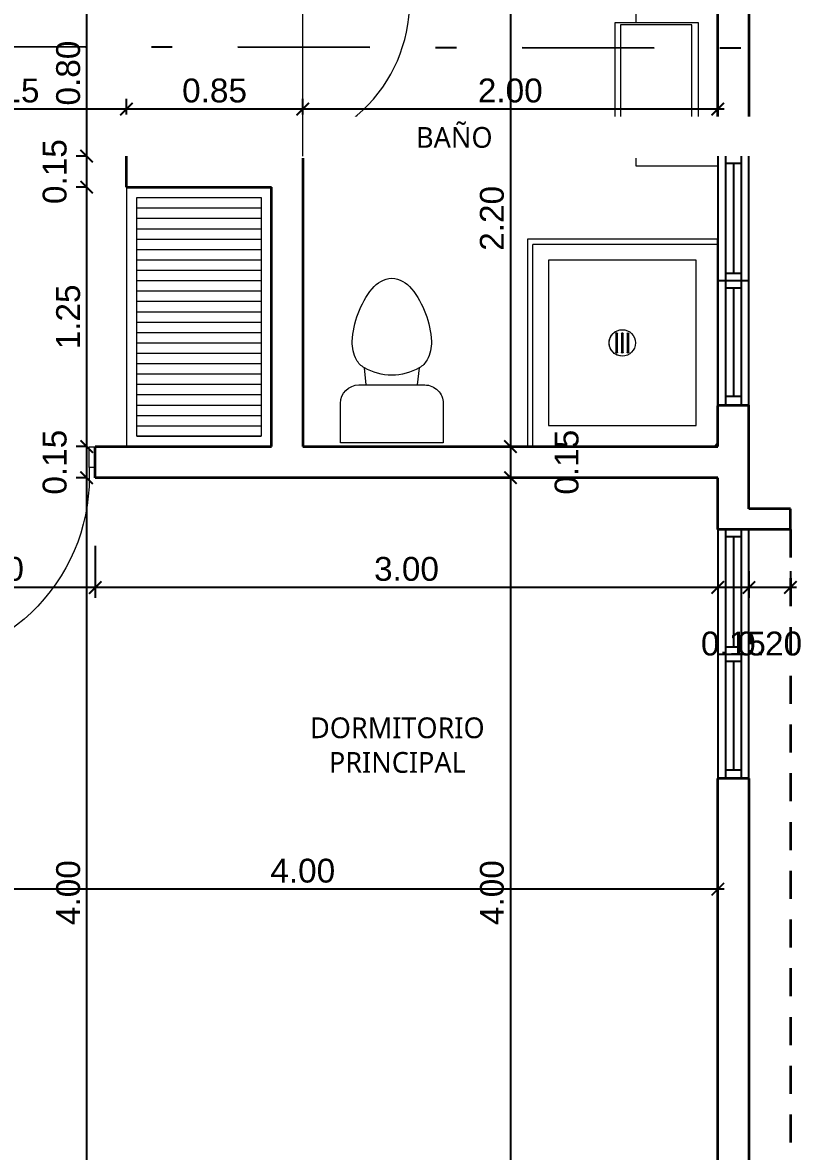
# Model space of a CAD drawing. Header units: feet. Extents: x -417 to 46, y -646 to -218.
# Drawn here: x -89.9 to -86.2, y -515.33 to -509.89 of the extents above; entities that cross this region are included whole.
import ezdxf

# ---------------------------------------------------------------- set-up
doc = ezdxf.new("R2010")
doc.units = ezdxf.units.FT
doc.header["$MEASUREMENT"] = 0
doc.linetypes.add('DASHDOT', pattern=[25.4, 12.7, -6.35, 0, -6.35])
doc.linetypes.add('HIDDEN', pattern=[0.375, 0.25, -0.125])
for name, color, linetype, lineweight in [('A-WALL', 4, 'Continuous', 25), ('closet', 8, 'Continuous', 5), ('DIM-COTAS', 1, 'Continuous', 5), ('I-FURN', 2, 'Continuous', 0), ('P-SANR-FIXT', 2, 'Continuous', 9), ('Piso', 8, 'Continuous', 9), ('puertas', 8, 'Continuous', 9), ('TXT', 2, 'Continuous', 9)]:
    doc.layers.add(name, color=color, linetype=linetype, lineweight=lineweight)
for name, color, linetype in [('DIM', 10, 'Continuous'), ('GRDUTIY', 5, 'Continuous'), ('MB3', 8, 'Continuous'), ('PERT-VENT', 2, 'Continuous')]:
    doc.layers.add(name, color=color, linetype=linetype)
doc.styles.add('ads', font='trebuc.ttf', dxfattribs={"height": 0.14})
doc.styles.get("Standard").update_dxf_attribs({"font": 'arial.ttf', "height": 0.115})
doc.dimstyles.new('KEILY', dxfattribs={"dimtxt": 0.115, "dimasz": 0.06, "dimexe": 0.05, "dimexo": 0.2, "dimgap": 0.03, "dimtad": 1, "dimzin": 1, "dimdsep": 46, "dimtxsty": 'Standard', "dimblk": 'ARCHTICK', "dimcen": 2.5, "dimdle": 0.03, "dimclrd": 256, "dimclre": 256, "dimclrt": 7, "dimadec": 0, "dimazin": 0, "dimtfac": 1, "dimtmove": 2, "dimatfit": 3, "dimfxl": 0.2, "dimfxlon": 1, "dimtolj": 1, "dimtzin": 1, "dimarcsym": 0})

# ---------------------------------------------------------------- blocks, each defined once
blk = doc.blocks.new('bath_sink_6127 - bath_sink_6127-542651-Nivel 1')
at = {"layer": 'I-FURN'}
for p, q in [((0.2932721242284481, 0.2441970983435944), (0.2932721242284483, 0.4000000000000024)), ((0.3948721242284947, 0.244197098343593), (-0.00517787577150471, 0.2441970983435943)), ((-0.005177875771504733, 0.2441970983435943), (-0.005177875771505523, -0.2447529016564045)), ((0.02540000000001694, -0.233573350081481), (0.02540000000001694, 0.2330175467686728)), ((0.02540000000001694, 0.2330175467686723), (0.3694721242284942, 0.2330175467686723)), ((0.3694721242284941, 0.2330175467686775), (0.3694721242284941, -0.2335733500814858)), ((0.3948721242284938, -0.2447529016564058), (0.3948721242284947, 0.244197098343593)), ((-0.005177875771505523, -0.2447529016564045), (0.3948721242284938, -0.2447529016564058)), ((0.3694721242284942, -0.2335733500814807), (0.02540000000001696, -0.2335733500814807)), ((0.293272124228447, -0.4479529016564172), (0.2932721242284473, -0.2447529016564057)), ((-0.09999999999999273, -0.4479529016564159), (0.2932721242284471, -0.4479529016564172))]:
    blk.add_line(p, q, dxfattribs=at)
blk = doc.blocks.new('Toilet_-_Tank_-_3D_4840 - 17_ High_ Seat Not Visible-536545-Nivel 1')
at = {"layer": 'P-SANR-FIXT'}
for p, q in [((0.2476258363328864, 0.4889258363328838), (-0.2476258363328857, 0.4889258363328838)), ((-0.2476258363328857, 0.4889258363328838), (-0.2476258363328857, 0.2984499999999989)), ((0.2476258363328864, 0.2984499999999979), (0.2476258363328864, 0.4889258363328838)), ((-0.1587499999999996, 0.2095741636671119), (-0.1228227001383719, 0.2095741636671119)), ((-0.1228227001383719, 0.209574163667112), (-0.1323182423362183, 0.1269999999999984)), ((-0.1228227001383719, 0.209574163667112), (0.1228227001383716, 0.2095741636671112)), ((0.1323182423362183, 0.1269999999999985), (0.1228227001383717, 0.209574163667112)), ((0.1228227001383716, 0.2095741636671119), (0.1587500000000004, 0.2095741636671119))]:
    blk.add_line(p, q, dxfattribs=at)
for centre, radius, start, end in [((-0.1587499999999996, 0.2984499999999989), 0.08887583633288604, 179.9999999999996, 269.9999999999993), ((0.1587500000000005, 0.2984499999999978), 0.08887583633288583, 269.9999999999992, 359.9999999999994), ((-0.08273453245117764, 0.04076452774261166), 0.09947412206910106, 119.8980596429818, 151.0596079578277), ((0.0004739876760373714, -0.1039508645836898), 0.2664058524199138, 90.10194035701348, 119.8980596429869), ((-0.0004739876760373714, -0.1039508645836898), 0.2664058524199137, 60.10194035701269, 89.89805964298655), ((0.0827345324511767, 0.04076452774261085), 0.09947412206910214, 28.9403920421724, 60.10194035701792), ((-0.02331864923591017, 0.007910525712840958), 0.1673683974361928, 151.0596079578276, 182.709045809198), ((0.02331864923591057, 0.007910525712841026), 0.1673683974361924, 357.2909541908008, 28.9403920421724), ((0.2504921340931855, 0.02086643994664056), 0.4414855271105832, 182.7090458091983, 218.5058436468638), ((-0.2504921340931864, 0.0208664399466408), 0.4414855271105845, 321.4941563531354, 357.2909541908008), ((0.01132314851053924, -0.1694169915572533), 0.1358557053170789, 218.5058436468638, 265.2190295547949), ((-0.01132314851053903, -0.1694169915572534), 0.1358557053170788, 274.780970445204, 321.494156353135)]:
    blk.add_arc(centre, radius, start, end, dxfattribs=at)
blk = doc.blocks.new('Shower_Stall_9385 - 1-684532-Nivel 1')
at = {"layer": 'P-SANR-FIXT'}
for p, q in [((-0.576199999999976, 0.5333999999999953), (0.4238000000000145, 0.5333999999999953)), ((-0.576199999999976, -0.3810000000000105), (-0.576199999999976, 0.5333999999999952)), ((0.4238000000000145, 0.5079999999999953), (-0.550799999999987, 0.5079999999999953)), ((-0.550799999999987, -0.3810000000000031), (-0.550799999999987, 0.5080000000000027)), ((-0.4745999999999755, -0.2794000000000001), (-0.4745999999999757, 0.4318000000000028)), ((-0.4745999999999757, 0.4318000000000028), (0.3222000000000249, 0.4318000000000027)), ((0.322200000000025, 0.4318000000000027), (0.322200000000025, -0.2794000000000001)), ((-0.1207903574877074, 0.1079332550480844), (-0.03160964251222323, 0.1079332550480841)), ((-0.03160964251222326, 0.09905907010027651), (-0.1207903574877074, 0.09905907010027652)), ((-0.1207903574877199, 0.08063709247389922), (-0.03160964251223577, 0.08063709247389893)), ((-0.0316096425122358, 0.07176290752609131), (-0.1207903574877199, 0.07176290752609132)), ((-0.1207903574877074, 0.05334092989971381), (-0.03160964251222326, 0.05334092989971382)), ((-0.03160964251222323, 0.0444667449519062), (-0.1207903574877074, 0.04446674495190592)), ((0.322200000000025, -0.2794000000000001), (-0.4745999999999755, -0.2794000000000001)), ((-0.576199999999987, -0.3810000000000031), (-0.550799999999987, -0.3810000000000031)), ((-0.5507999999999783, -0.3810000000000031), (0.3984000000000242, -0.3810000000000002))]:
    blk.add_line(p, q, dxfattribs=at)
for centre, radius, start, end in [((-0.07619999999996528, 0.07619999999999513), 0.06350000000000015, 359.9999999999996, 179.9999999999998), ((-0.07619999999996535, 0.07619999999999524), 0.06349999999999997, 7.506109048253901e-13, 180.0000000000002), ((-0.07619999999996528, 0.07619999999999513), 0.06350000000000017, 179.9999999999998, 359.9999999999989), ((-0.07619999999996535, 0.07619999999999524), 0.06349999999999995, 180.0000000000003, 359.9999999999993), ((-0.1207903574877074, 0.1034961625741805), 0.004437092473903964, 90.00000000000078, 269.9999999999995), ((-0.1207903574877199, 0.07619999999999526), 0.004437092473903961, 90.00000000000072, 269.9999999999995), ((-0.03160964251222324, 0.1034961625741805), 0.004437092473903968, 269.9999999999998, 90.0000000000004), ((-0.03160964251223578, 0.07619999999999526), 0.004437092473903965, 269.9999999999999, 90.00000000000027), ((-0.1207903574877074, 0.04890383742580987), 0.004437092473903962, 90.00000000000112, 269.9999999999998), ((-0.03160964251222324, 0.04890383742580987), 0.00443709247390396, 270.0000000000005, 90.00000000000118), ((0.3984000000000242, -0.3556000000000002), 0.02540000000000042, 269.9999999999986, 359.9999999999989)]:
    blk.add_arc(centre, radius, start, end, dxfattribs=at)
blk = doc.blocks.new('A$C4D292AF4')
at = {"layer": 'puertas'}
for points in [[(0.02999999999997272, 0.04999999999999716), (0.06999999999999318, 0.04999999999999716), (0.06999999999999318, 1.049999999999997), (0.02999999999997272, 1.049999999999997)], [(0, 0), (0.02999999999997272, 0), (0.02999999999997272, 0.1000000000000014), (0, 0.1000000000000014)], [(0.9700000000000273, 0), (1, 0), (1, 0.1000000000000014), (0.9700000000000273, 0.1000000000000014)]]:
    blk.add_lwpolyline(points, close=True, dxfattribs=at)
blk.add_arc((0.06772249555149301, 0.1465265747330164), 0.9034762958651779, 357.0481173132512, 89.85556728879193, dxfattribs=at)
blk = doc.blocks.new('A$C59FC24C1')
at = {"layer": 'PERT-VENT', "extrusion": (-2.367830459082805e-12, 8.947716500357897e-16, -1)}
for p, q in [((3.930942966690054e-07, 3.166791202602326e-07), (3.930944103558431e-07, 1.200000316679166)), ((0.03750039309443309, 1.200000316679166), (0.03750039309454678, 3.166792339470703e-07)), ((0.1125003930944786, 1.200000316679109), (0.1125003930944786, 3.166792339470703e-07)), ((0.1500003930944445, 1.200000316679052), (0.1500003930943876, 3.166791771036515e-07)), ((0.03750039309471731, 1.165000316679141), (0.1125003930946491, 1.165000316679084)), ((0.03750039309454678, 1.165000316679084), (0.1125003930944786, 1.165000316679198)), ((0.07500039309445583, 1.165000316679198), (0.07500039309451267, 0.6350003166792249)), ((0.1500003930944445, 0.6000003166792567), (3.930944103558431e-07, 0.600000316679143)), ((0.1125003930944786, 0.6350003166792249), (0.03750039309454678, 0.6350003166792249)), ((0.1125003930943649, 0.565000316679118), (0.03750039309443309, 0.565000316679118)), ((0.07500039309445583, 0.565000316679118), (0.07500039309451267, 0.04037351134161327)), ((0.03750039309454678, 0.04037351134172695), (0.1125003930944786, 0.0403735113417838))]:
    blk.add_line(p, q, dxfattribs=at)
blk = doc.blocks.new('_ArchTick')
at = {"layer": 'DIM-COTAS', "color": 0, "const_width": 0.15}
blk.add_lwpolyline([(-0.5, -0.5), (0.5, 0.5)], dxfattribs=at)
blk = doc.blocks.new('*D2374')
at = {"layer": 'Defpoints', "color": 0, "transparency": 16777216}
for p in [(-87.72036358657991, -509.7350005263694), (-87.75469042002939, -511.9354365416906), (-87.54460576075277, -511.9354365416906)]:
    blk.add_point(p, dxfattribs=at)
at = {"layer": 'DIM', "lineweight": -2, "transparency": 16777216}
for p, q in [((-87.54460576075277, -509.7050005263695), (-87.54460576075277, -511.9654365416906)), ((-87.54460576075277, -509.7350005263694), (-87.49460576075278, -509.7350005263694)), ((-87.55469042002939, -511.9354365416906), (-87.49460576075278, -511.9354365416906))]:
    blk.add_line(p, q, dxfattribs=at)
at = {"layer": 'DIM', "lineweight": -2, "transparency": 16777216, "xscale": 0.06, "yscale": 0.06, "zscale": 0.06}
for p, rotation in [((-87.54460576075277, -509.7350005263694), 90), ((-87.54460576075277, -511.9354365416906), 270)]:
    blk.add_blockref('_ArchTick', p, dxfattribs=dict(at, rotation=rotation))
at = {"layer": 'DIM', "color": 7, "transparency": 16777216, "insert": (-87.63332165434068, -510.83521853403), "char_height": 0.115, "attachment_point": 5, "rotation": 90}
blk.add_mtext('\\A1;2.20', dxfattribs=at)
blk = doc.blocks.new('*D2375')
at = {"layer": 'Defpoints', "color": 0, "transparency": 16777216}
for p in [(-87.75469042002939, -511.9354365416906), (-87.75469042002939, -512.0854365416907), (-87.54460576075277, -512.0854365416907)]:
    blk.add_point(p, dxfattribs=at)
at = {"layer": 'DIM', "lineweight": -2, "transparency": 16777216}
for p, q in [((-87.55469042002939, -511.9354365416906), (-87.49460576075278, -511.9354365416906)), ((-87.54460576075277, -511.9054365416906), (-87.54460576075277, -512.1154365416907)), ((-87.55469042002939, -512.0854365416907), (-87.49460576075278, -512.0854365416907))]:
    blk.add_line(p, q, dxfattribs=at)
at = {"layer": 'DIM', "lineweight": -2, "transparency": 16777216, "xscale": 0.06, "yscale": 0.06, "zscale": 0.06}
for p, rotation in [((-87.54460576075277, -511.9354365416906), 90), ((-87.54460576075277, -512.0854365416907), 270)]:
    blk.add_blockref('_ArchTick', p, dxfattribs=dict(at, rotation=rotation))
at = {"layer": 'DIM', "color": 7, "transparency": 16777216, "insert": (-87.2734580799887, -512.0104365416906), "char_height": 0.115, "attachment_point": 5, "rotation": 90}
blk.add_mtext('\\A1;0.15', dxfattribs=at)
blk = doc.blocks.new('*D2376')
at = {"layer": 'Defpoints', "color": 0, "transparency": 16777216}
for p in [(-87.75469042002939, -512.0854365416907), (-87.84027971056591, -516.0850005263694), (-87.54460576075277, -516.0850005263694)]:
    blk.add_point(p, dxfattribs=at)
at = {"layer": 'DIM', "lineweight": -2, "transparency": 16777216}
for p, q in [((-87.55469042002939, -512.0854365416907), (-87.49460576075278, -512.0854365416907)), ((-87.54460576075277, -512.0554365416907), (-87.54460576075277, -516.1150005263694)), ((-87.6402797105659, -516.0850005263694), (-87.49460576075278, -516.0850005263694))]:
    blk.add_line(p, q, dxfattribs=at)
at = {"layer": 'DIM', "lineweight": -2, "transparency": 16777216, "xscale": 0.06, "yscale": 0.06, "zscale": 0.06}
for p, rotation in [((-87.54460576075277, -512.0854365416907), 90), ((-87.54460576075277, -516.0850005263694), 270)]:
    blk.add_blockref('_ArchTick', p, dxfattribs=dict(at, rotation=rotation))
at = {"layer": 'DIM', "color": 7, "transparency": 16777216, "insert": (-87.63332165434068, -514.08521853403), "char_height": 0.115, "attachment_point": 5, "rotation": 90}
blk.add_mtext('\\A1;4.00', dxfattribs=at)
blk = doc.blocks.new('*D2382')
at = {"layer": 'Defpoints', "color": 0, "transparency": 16777216}
for p in [(-89.79536358657987, -509.7350005263694), (-89.58667488131366, -510.5350005263694), (-89.39536358657983, -510.5350005263694)]:
    blk.add_point(p, dxfattribs=at)
at = {"layer": 'DIM', "lineweight": -2, "transparency": 16777216}
for p, q in [((-89.58667488131366, -509.7050005263695), (-89.58667488131366, -510.5650005263694)), ((-89.59536358657986, -509.7350005263694), (-89.53667488131366, -509.7350005263694)), ((-89.58667488131366, -510.5350005263694), (-89.63667488131365, -510.5350005263694))]:
    blk.add_line(p, q, dxfattribs=at)
at = {"layer": 'DIM', "lineweight": -2, "transparency": 16777216, "xscale": 0.06, "yscale": 0.06, "zscale": 0.06}
for p, rotation in [((-89.58667488131366, -509.7350005263694), 90), ((-89.58667488131366, -510.5350005263694), 270)]:
    blk.add_blockref('_ArchTick', p, dxfattribs=dict(at, rotation=rotation))
at = {"layer": 'DIM', "color": 7, "transparency": 16777216, "insert": (-89.67539077490156, -510.1350005263694), "char_height": 0.115, "attachment_point": 5, "rotation": 90}
blk.add_mtext('\\A1;0.80', dxfattribs=at)
blk = doc.blocks.new('*D2383')
at = {"layer": 'Defpoints', "color": 0, "transparency": 16777216}
for p in [(-89.39536358657983, -510.5350005263694), (-89.58667488131366, -510.6850005263694), (-89.39536358657978, -510.6850005263694)]:
    blk.add_point(p, dxfattribs=at)
at = {"layer": 'DIM', "lineweight": -2, "transparency": 16777216}
for p, q in [((-89.58667488131366, -510.5050005263694), (-89.58667488131366, -510.7150005263694)), ((-89.58667488131366, -510.5350005263694), (-89.63667488131365, -510.5350005263694)), ((-89.58667488131366, -510.6850005263694), (-89.63667488131365, -510.6850005263694))]:
    blk.add_line(p, q, dxfattribs=at)
at = {"layer": 'DIM', "lineweight": -2, "transparency": 16777216, "xscale": 0.06, "yscale": 0.06, "zscale": 0.06}
for p, rotation in [((-89.58667488131366, -510.5350005263694), 90), ((-89.58667488131366, -510.6850005263694), 270)]:
    blk.add_blockref('_ArchTick', p, dxfattribs=dict(at, rotation=rotation))
at = {"layer": 'DIM', "color": 7, "transparency": 16777216, "insert": (-89.74039077490157, -510.6100005263694), "char_height": 0.115, "attachment_point": 5, "rotation": 90}
blk.add_mtext('\\A1;0.15', dxfattribs=at)
blk = doc.blocks.new('*D2384')
at = {"layer": 'Defpoints', "color": 0, "transparency": 16777216}
for p in [(-89.39536358657978, -510.6850005263694), (-89.58667488131366, -511.9354365416906), (-89.54536358657967, -511.9354365416906)]:
    blk.add_point(p, dxfattribs=at)
at = {"layer": 'DIM', "lineweight": -2, "transparency": 16777216}
for p, q in [((-89.58667488131366, -510.6850005263694), (-89.63667488131365, -510.6850005263694)), ((-89.58667488131366, -510.6550005263694), (-89.58667488131366, -511.9654365416906)), ((-89.58667488131366, -511.9354365416906), (-89.63667488131365, -511.9354365416906))]:
    blk.add_line(p, q, dxfattribs=at)
at = {"layer": 'DIM', "lineweight": -2, "transparency": 16777216, "xscale": 0.06, "yscale": 0.06, "zscale": 0.06}
for p, rotation in [((-89.58667488131366, -510.6850005263694), 90), ((-89.58667488131366, -511.9354365416906), 270)]:
    blk.add_blockref('_ArchTick', p, dxfattribs=dict(at, rotation=rotation))
at = {"layer": 'DIM', "color": 7, "transparency": 16777216, "insert": (-89.67539077490156, -511.31021853403), "char_height": 0.115, "attachment_point": 5, "rotation": 90}
blk.add_mtext('\\A1;1.25', dxfattribs=at)
blk = doc.blocks.new('*D2385')
at = {"layer": 'Defpoints', "color": 0, "transparency": 16777216}
for p in [(-89.54536358657967, -511.9354365416906), (-89.58667488131366, -512.0854365416906), (-89.54536358657973, -512.0854365416906)]:
    blk.add_point(p, dxfattribs=at)
at = {"layer": 'DIM', "lineweight": -2, "transparency": 16777216}
for p, q in [((-89.58667488131366, -511.9354365416906), (-89.63667488131365, -511.9354365416906)), ((-89.58667488131366, -511.9054365416907), (-89.58667488131366, -512.1154365416905)), ((-89.58667488131366, -512.0854365416906), (-89.63667488131365, -512.0854365416906))]:
    blk.add_line(p, q, dxfattribs=at)
at = {"layer": 'DIM', "lineweight": -2, "transparency": 16777216, "xscale": 0.06, "yscale": 0.06, "zscale": 0.06}
for p, rotation in [((-89.58667488131366, -511.9354365416906), 90), ((-89.58667488131366, -512.0854365416906), 270)]:
    blk.add_blockref('_ArchTick', p, dxfattribs=dict(at, rotation=rotation))
at = {"layer": 'DIM', "color": 7, "transparency": 16777216, "insert": (-89.74039077490157, -512.0104365416906), "char_height": 0.115, "attachment_point": 5, "rotation": 90}
blk.add_mtext('\\A1;0.15', dxfattribs=at)
blk = doc.blocks.new('*D2386')
at = {"layer": 'Defpoints', "color": 0, "transparency": 16777216}
for p in [(-89.54536358657973, -512.0854365416906), (-90.09536358657985, -516.0850005263695), (-89.58667488131366, -516.0850005263695)]:
    blk.add_point(p, dxfattribs=at)
at = {"layer": 'DIM', "lineweight": -2, "transparency": 16777216}
for p, q in [((-89.58667488131366, -512.0854365416906), (-89.63667488131365, -512.0854365416906)), ((-89.58667488131366, -512.0554365416906), (-89.58667488131366, -516.1150005263695)), ((-89.78667488131366, -516.0850005263695), (-89.53667488131366, -516.0850005263695))]:
    blk.add_line(p, q, dxfattribs=at)
at = {"layer": 'DIM', "lineweight": -2, "transparency": 16777216, "xscale": 0.06, "yscale": 0.06, "zscale": 0.06}
for p, rotation in [((-89.58667488131366, -512.0854365416906), 90), ((-89.58667488131366, -516.0850005263695), 270)]:
    blk.add_blockref('_ArchTick', p, dxfattribs=dict(at, rotation=rotation))
at = {"layer": 'DIM', "color": 7, "transparency": 16777216, "insert": (-89.67539077490156, -514.08521853403), "char_height": 0.115, "attachment_point": 5, "rotation": 90}
blk.add_mtext('\\A1;4.00', dxfattribs=at)
blk = doc.blocks.new('*D2454')
at = {"layer": 'Defpoints', "color": 0, "transparency": 16777216}
for p in [(-88.54536358657967, -510.3083797921987), (-88.54536358657967, -510.5350002096902), (-86.54536397967397, -510.5350002096903)]:
    blk.add_point(p, dxfattribs=at)
at = {"layer": 'DIM', "lineweight": -2, "transparency": 16777216}
for p, q in [((-86.51536397967396, -510.3083797921987), (-88.57536358657967, -510.3083797921987)), ((-88.54536358657967, -510.3350002096902), (-88.54536358657967, -510.2583797921986)), ((-86.54536397967397, -510.3350002096903), (-86.54536397967397, -510.2583797921986))]:
    blk.add_line(p, q, dxfattribs=at)
at = {"layer": 'DIM', "lineweight": -2, "transparency": 16777216, "xscale": 0.06, "yscale": 0.06, "zscale": 0.06, "rotation": 180}
blk.add_blockref('_ArchTick', (-88.54536358657967, -510.3083797921987), dxfattribs=at)
at = {"layer": 'DIM', "lineweight": -2, "transparency": 16777216, "xscale": 0.06, "yscale": 0.06, "zscale": 0.06}
blk.add_blockref('_ArchTick', (-86.54536397967397, -510.3083797921987), dxfattribs=at)
at = {"layer": 'DIM', "color": 7, "transparency": 16777216, "insert": (-87.54536378312682, -510.2196638986106), "char_height": 0.115, "attachment_point": 5}
blk.add_mtext('\\A1;2.00', dxfattribs=at)
blk = doc.blocks.new('*D2455')
at = {"layer": 'Defpoints', "color": 0, "transparency": 16777216}
for p in [(-89.39536358657983, -510.3083797921987), (-89.39536358657983, -510.5350005263694), (-88.54536358657967, -510.5350002096902)]:
    blk.add_point(p, dxfattribs=at)
at = {"layer": 'DIM', "lineweight": -2, "transparency": 16777216}
for p, q in [((-88.51536358657967, -510.3083797921987), (-89.42536358657983, -510.3083797921987)), ((-89.39536358657983, -510.3350005263694), (-89.39536358657983, -510.2583797921986)), ((-88.54536358657967, -510.3350002096902), (-88.54536358657967, -510.2583797921986))]:
    blk.add_line(p, q, dxfattribs=at)
at = {"layer": 'DIM', "lineweight": -2, "transparency": 16777216, "xscale": 0.06, "yscale": 0.06, "zscale": 0.06, "rotation": 180}
blk.add_blockref('_ArchTick', (-89.39536358657983, -510.3083797921987), dxfattribs=at)
at = {"layer": 'DIM', "lineweight": -2, "transparency": 16777216, "xscale": 0.06, "yscale": 0.06, "zscale": 0.06}
blk.add_blockref('_ArchTick', (-88.54536358657967, -510.3083797921987), dxfattribs=at)
at = {"layer": 'DIM', "color": 7, "transparency": 16777216, "insert": (-88.97036358657975, -510.2196638986106), "char_height": 0.115, "attachment_point": 5}
blk.add_mtext('\\A1;0.85', dxfattribs=at)
blk = doc.blocks.new('*D2456')
at = {"layer": 'Defpoints', "color": 0, "transparency": 16777216}
for p in [(-90.54536358657973, -510.3083797921987), (-89.39536358657983, -510.5350005263694), (-90.54536358657973, -510.9350005263694)]:
    blk.add_point(p, dxfattribs=at)
at = {"layer": 'DIM', "lineweight": -2, "transparency": 16777216}
for p, q in [((-89.36536358657983, -510.3083797921987), (-90.57536358657973, -510.3083797921987)), ((-90.54536358657973, -510.5083797921986), (-90.54536358657973, -510.2583797921986)), ((-89.39536358657983, -510.3350005263694), (-89.39536358657983, -510.2583797921986))]:
    blk.add_line(p, q, dxfattribs=at)
at = {"layer": 'DIM', "lineweight": -2, "transparency": 16777216, "xscale": 0.06, "yscale": 0.06, "zscale": 0.06, "rotation": 180}
blk.add_blockref('_ArchTick', (-90.54536358657973, -510.3083797921987), dxfattribs=at)
at = {"layer": 'DIM', "lineweight": -2, "transparency": 16777216, "xscale": 0.06, "yscale": 0.06, "zscale": 0.06}
blk.add_blockref('_ArchTick', (-89.39536358657983, -510.3083797921987), dxfattribs=at)
at = {"layer": 'DIM', "color": 7, "transparency": 16777216, "insert": (-89.97036358657978, -510.2196638986106), "char_height": 0.115, "attachment_point": 5}
blk.add_mtext('\\A1;1.15', dxfattribs=at)
blk = doc.blocks.new('*D2464')
at = {"layer": 'Defpoints', "color": 0, "transparency": 16777216}
for p in [(-86.39536397967427, -512.33500020969), (-86.19536358658085, -512.3350005263699), (-86.39536397967427, -512.6142739634943)]:
    blk.add_point(p, dxfattribs=at)
at = {"layer": 'DIM', "lineweight": -2, "transparency": 16777216}
for p, q in [((-86.39536397967427, -512.53500020969), (-86.39536397967427, -512.6642739634942)), ((-86.19536358658085, -512.5350005263699), (-86.19536358658085, -512.6642739634942)), ((-86.16536358658085, -512.6142739634943), (-86.42536397967427, -512.6142739634943))]:
    blk.add_line(p, q, dxfattribs=at)
at = {"layer": 'DIM', "lineweight": -2, "transparency": 16777216, "xscale": 0.06, "yscale": 0.06, "zscale": 0.06, "rotation": 180}
blk.add_blockref('_ArchTick', (-86.39536397967427, -512.6142739634943), dxfattribs=at)
at = {"layer": 'DIM', "lineweight": -2, "transparency": 16777216, "xscale": 0.06, "yscale": 0.06, "zscale": 0.06}
blk.add_blockref('_ArchTick', (-86.19536358658085, -512.6142739634943), dxfattribs=at)
at = {"layer": 'DIM', "color": 7, "transparency": 16777216, "insert": (-86.29536378312756, -512.8854216442583), "char_height": 0.115, "attachment_point": 5}
blk.add_mtext('\\A1;0.20', dxfattribs=at)
blk = doc.blocks.new('*D2465')
at = {"layer": 'Defpoints', "color": 0, "transparency": 16777216}
for p in [(-86.54536358657984, -512.3350002096904), (-86.39536397967427, -512.33500020969), (-86.54536358657984, -512.6142739634943)]:
    blk.add_point(p, dxfattribs=at)
at = {"layer": 'DIM', "lineweight": -2, "transparency": 16777216}
for p, q in [((-86.54536358657984, -512.5350002096905), (-86.54536358657984, -512.6642739634942)), ((-86.39536397967427, -512.53500020969), (-86.39536397967427, -512.6642739634942)), ((-86.36536397967427, -512.6142739634943), (-86.57536358657984, -512.6142739634943))]:
    blk.add_line(p, q, dxfattribs=at)
at = {"layer": 'DIM', "lineweight": -2, "transparency": 16777216, "xscale": 0.06, "yscale": 0.06, "zscale": 0.06, "rotation": 180}
blk.add_blockref('_ArchTick', (-86.54536358657984, -512.6142739634943), dxfattribs=at)
at = {"layer": 'DIM', "lineweight": -2, "transparency": 16777216, "xscale": 0.06, "yscale": 0.06, "zscale": 0.06}
blk.add_blockref('_ArchTick', (-86.39536397967427, -512.6142739634943), dxfattribs=at)
at = {"layer": 'DIM', "color": 7, "transparency": 16777216, "insert": (-86.47036378312706, -512.8854216442583), "char_height": 0.115, "attachment_point": 5}
blk.add_mtext('\\A1;0.15', dxfattribs=at)
blk = doc.blocks.new('*D2466')
at = {"layer": 'Defpoints', "color": 0, "transparency": 16777216}
for p in [(-89.54536358657973, -512.0854365416906), (-86.54536358657984, -512.3350002096904), (-89.54536358657973, -512.6142739634943)]:
    blk.add_point(p, dxfattribs=at)
at = {"layer": 'DIM', "lineweight": -2, "transparency": 16777216}
for p, q in [((-89.54536358657973, -512.4142739634942), (-89.54536358657973, -512.6642739634942)), ((-86.54536358657984, -512.5350002096905), (-86.54536358657984, -512.6642739634942)), ((-86.51536358657984, -512.6142739634943), (-89.57536358657973, -512.6142739634943))]:
    blk.add_line(p, q, dxfattribs=at)
at = {"layer": 'DIM', "lineweight": -2, "transparency": 16777216, "xscale": 0.06, "yscale": 0.06, "zscale": 0.06, "rotation": 180}
blk.add_blockref('_ArchTick', (-89.54536358657973, -512.6142739634943), dxfattribs=at)
at = {"layer": 'DIM', "lineweight": -2, "transparency": 16777216, "xscale": 0.06, "yscale": 0.06, "zscale": 0.06}
blk.add_blockref('_ArchTick', (-86.54536358657984, -512.6142739634943), dxfattribs=at)
at = {"layer": 'DIM', "color": 7, "transparency": 16777216, "insert": (-88.04536358657978, -512.5255188475325), "char_height": 0.115, "attachment_point": 5}
blk.add_mtext('\\A1;3.00', dxfattribs=at)
blk = doc.blocks.new('*D2467')
at = {"layer": 'Defpoints', "color": 0, "transparency": 16777216}
for p in [(-89.54536358657973, -512.0854365416906), (-90.54536358657973, -512.3723062107399), (-90.54536358657973, -512.6142739634943)]:
    blk.add_point(p, dxfattribs=at)
at = {"layer": 'DIM', "lineweight": -2, "transparency": 16777216}
for p, q in [((-89.54536358657973, -512.4142739634942), (-89.54536358657973, -512.6642739634942)), ((-90.54536358657973, -512.57230621074), (-90.54536358657973, -512.6642739634942)), ((-89.51536358657972, -512.6142739634943), (-90.57536358657973, -512.6142739634943))]:
    blk.add_line(p, q, dxfattribs=at)
at = {"layer": 'DIM', "lineweight": -2, "transparency": 16777216, "xscale": 0.06, "yscale": 0.06, "zscale": 0.06, "rotation": 180}
blk.add_blockref('_ArchTick', (-90.54536358657973, -512.6142739634943), dxfattribs=at)
at = {"layer": 'DIM', "lineweight": -2, "transparency": 16777216, "xscale": 0.06, "yscale": 0.06, "zscale": 0.06}
blk.add_blockref('_ArchTick', (-89.54536358657973, -512.6142739634943), dxfattribs=at)
at = {"layer": 'DIM', "color": 7, "transparency": 16777216, "insert": (-90.04536358657973, -512.5255580699063), "char_height": 0.115, "attachment_point": 5}
blk.add_mtext('\\A1;1.00', dxfattribs=at)
blk = doc.blocks.new('*D2471')
at = {"layer": 'Defpoints', "color": 0, "transparency": 16777216}
for p in [(-86.54536397967425, -513.5350005263695), (-90.54536358657973, -513.6669600590783), (-90.54536358657973, -514.068667138531)]:
    blk.add_point(p, dxfattribs=at)
at = {"layer": 'DIM', "lineweight": -2, "transparency": 16777216}
for p, q in [((-90.54536358657973, -513.868667138531), (-90.54536358657973, -514.118667138531)), ((-86.54536397967425, -513.868667138531), (-86.54536397967425, -514.118667138531)), ((-86.51536397967425, -514.068667138531), (-90.57536358657973, -514.068667138531))]:
    blk.add_line(p, q, dxfattribs=at)
at = {"layer": 'DIM', "lineweight": -2, "transparency": 16777216, "xscale": 0.06, "yscale": 0.06, "zscale": 0.06, "rotation": 180}
blk.add_blockref('_ArchTick', (-90.54536358657973, -514.068667138531), dxfattribs=at)
at = {"layer": 'DIM', "lineweight": -2, "transparency": 16777216, "xscale": 0.06, "yscale": 0.06, "zscale": 0.06}
blk.add_blockref('_ArchTick', (-86.54536397967425, -514.068667138531), dxfattribs=at)
at = {"layer": 'DIM', "color": 7, "transparency": 16777216, "insert": (-88.54536378312699, -513.9799512449431), "char_height": 0.115, "attachment_point": 5}
blk.add_mtext('\\A1;4.00', dxfattribs=at)

msp = doc.modelspace()

# ---------------------------------------------------------------- hatches: boundary and pattern name
at = {"layer": 'Piso'}
h = msp.add_hatch(dxfattribs=at)
h.set_pattern_fill('ANSI31', color=256, scale=0.4, angle=315, style=0)
h.set_pattern_definition([(0, (-105.8453635865803, -511.8850005263694), (1.734723475976807e-17, 0.05), [])])
h.paths.add_polyline_path([(-88.74536358657889, -511.8850005263694), (-89.34536358657888, -511.8850005263694), (-89.34536358657888, -510.7350005263693), (-88.74536358657889, -510.7350005263693)])

# ---------------------------------------------------------------- linework, layer by layer
at = {"layer": 'A-WALL', "lineweight": 35, "extrusion": (2.367830459082805e-12, 8.947716500357897e-16, -1)}
for p, q in [((-86.3953635865791, -508.9350005263694), (-86.3953635865791, -510.5350005263693)), ((-86.54536358657901, -510.5350005263694), (-86.54536358657913, -509.7350005263695)), ((-89.39536358657895, -510.5350005263694), (-88.54536358657879, -510.5350005263694)), ((-88.54536358657879, -510.5350005263694), (-88.54536358657884, -511.9354365416906)), ((-86.3953635865791, -510.5350005263694), (-86.54536358657901, -510.5350005263694)), ((-86.3953635865791, -510.5350005263693), (-86.54536358657901, -510.5350005263694)), ((-89.3953635865789, -510.6850005263694), (-88.69536358657888, -510.6850005263695)), ((-88.69536358657888, -511.9354365416907), (-88.69536358657888, -510.6850005263695)), ((-88.69536358657888, -511.9350005263695), (-88.69536358657894, -511.6350005263694)), ((-86.54536358657901, -511.7350005263694), (-86.39536358657898, -511.7350005263693)), ((-86.54456525805938, -511.9354365416905), (-86.54456525805875, -511.7383220273639)), ((-86.39536358692342, -512.2350005263697), (-86.39536358657864, -511.7350005263695)), ((-89.54536358657884, -512.0854365416906), (-89.54536358657879, -511.9354365416906)), ((-89.54536358657879, -511.9354365416906), (-88.69536358657888, -511.9354365416907)), ((-88.54536358657884, -511.9354365416906), (-86.54456525805938, -511.9354365416905)), ((-86.54536358657896, -512.0854365416907), (-89.54536358657884, -512.0854365416906)), ((-86.19536358692365, -512.3350005263702), (-86.19536358692343, -512.2350005263698)), ((-86.54536358657884, -516.0850005263693), (-86.54536358657896, -513.5350005263695)), ((-86.39536358657898, -513.5350005263693), (-86.39536358657904, -516.2350005263695))]:
    msp.add_line(p, q, dxfattribs=at)
at = {"layer": 'A-WALL', "lineweight": 35}
for p, q in [((-86.54536358657896, -512.3350005263694), (-86.54536358657896, -512.0854365416907)), ((-86.19536358692343, -512.2350005263698), (-86.39536358692342, -512.2350005263697)), ((-86.19536358692365, -512.3350005263699), (-86.54536397967343, -512.3350002096902)), ((-86.39536358657898, -513.5350005263693), (-86.54536358657896, -513.5350005263695))]:
    msp.add_line(p, q, dxfattribs=at)
at = {"layer": 'GRDUTIY', "color": 8, "linetype": 'DASHDOT', "ltscale": 0.05}
msp.add_line((-110.7774478468791, -509.9706895060733), (-84.03185191242918, -510.0176942401887), dxfattribs=at)
at = {"layer": 'MB3', "linetype": 'HIDDEN', "lineweight": 35, "ltscale": 0.54}
msp.add_line((-86.19536358692365, -512.3350005263702), (-86.19536358692365, -516.4350005263698), dxfattribs=at)
at = {"layer": 'Piso'}
msp.add_lwpolyline([(-88.74536358657889, -511.8850005263694), (-89.34536358657888, -511.8850005263694), (-89.34536358657888, -510.7350005263693), (-88.74536358657889, -510.7350005263693)], close=True, dxfattribs=at)

# ---------------------------------------------------------------- block references
at = {"xscale": -1}
msp.add_blockref('A$C59FC24C1', (-86.39536358657898, -513.5350005263692), dxfattribs=at)
at = {"layer": 'I-FURN', "extrusion": (2.367830459082805e-12, 8.947716500357897e-16, -1)}
msp.add_blockref('bath_sink_6127 - bath_sink_6127-542651-Nivel 1', (86.64536358657904, -510.1350005263692), dxfattribs=at)
at = {"layer": 'P-SANR-FIXT', "extrusion": (2.367830459082805e-12, 8.947716500357897e-16, -1)}
for name, p, rotation in [('Shower_Stall_9385 - 1-684532-Nivel 1', (86.9291635865792, -511.5116365416906), 270), ('Toilet_-_Tank_-_3D_4840 - 17_ High_ Seat Not Visible-536545-Nivel 1', (88.1162458832718, -511.4285485318135), 180)]:
    msp.add_blockref(name, p, dxfattribs=dict(at, rotation=rotation))
at = {"layer": 'puertas', "extrusion": (2.367830459082805e-12, 8.947716500357897e-16, -1), "xscale": -0.8000000000000114, "yscale": 0.8000000000000114, "zscale": 0.8000000000000114, "rotation": 90}
msp.add_blockref('A$C4D292AF4', (88.87022182619398, -509.7350005263693), dxfattribs=at)
at = {"layer": 'puertas', "extrusion": (2.367830459082805e-12, 8.947716500357897e-16, -1), "rotation": 180}
msp.add_blockref('A$C4D292AF4', (90.54536358657887, -511.9362632966705), dxfattribs=at)

# ---------------------------------------------------------------- texts
at = {"layer": 'TXT', "insert": (-88.0895034793736, -513.2407930119016), "char_height": 0.1, "width": 2.837999999999976, "attachment_point": 2, "style": 'ads', "bg_fill": 2}
msp.add_mtext('DORMITORIO \\PPRINCIPAL', dxfattribs=at)

# ---------------------------------------------------------------- dimensions: what is measured, and where the dimension line sits
at = {"layer": 'DIM'}
for base, p1, p2, angle, picture, middle in [((-89.58667488131366, -512.0854365416906), (-89.54536358657967, -511.9354365416906), (-89.54536358657973, -512.0854365416906), 90, '*D2385', (-89.74039077490157, -512.0104365416906)), ((-87.54460576075277, -512.0854365416907), (-87.75469042002939, -511.9354365416906), (-87.75469042002939, -512.0854365416907), 90, '*D2375', (-87.2734580799887, -512.0104365416906)), ((-90.54536358657973, -512.6142739634943), (-89.54536358657973, -512.0854365416906), (-90.54536358657973, -512.3723062107399), 180, '*D2467', (-90.04536358657973, -512.5255580699063)), ((-89.54536358657973, -512.6142739634943), (-86.54536358657984, -512.3350002096904), (-89.54536358657973, -512.0854365416906), 180, '*D2466', (-88.04536358657978, -512.5255188475325)), ((-86.54536358657984, -512.6142739634943), (-86.39536397967427, -512.33500020969), (-86.54536358657984, -512.3350002096904), 180, '*D2465', (-86.47036378312706, -512.8854216442583)), ((-86.39536397967427, -512.6142739634943), (-86.19536358658085, -512.3350005263699), (-86.39536397967427, -512.33500020969), 180, '*D2464', (-86.29536378312756, -512.8854216442583))]:
    dim = msp.add_linear_dim(base=base, p1=p1, p2=p2, angle=angle, dimstyle='KEILY', dxfattribs=at)
    dim.commit()
    dim.dimension.update_dxf_attribs({"geometry": picture, "text_midpoint": middle})

# ---------------------------------------------------------------- next in the draw order: texts
at = {"layer": 'TXT', "insert": (-87.81500501939956, -510.3949832543831), "char_height": 0.1, "width": 2.837999999999976, "attachment_point": 2, "style": 'ads', "bg_fill": 2}
msp.add_mtext('BAÑO', dxfattribs=at)

# ---------------------------------------------------------------- next in the draw order: dimensions: what is measured, and where the dimension line sits
at = {"layer": 'DIM'}
for base, p1, p2, angle, picture, middle in [((-89.58667488131366, -516.0850005263695), (-89.54536358657973, -512.0854365416906), (-90.09536358657985, -516.0850005263695), 90, '*D2386', (-89.67539077490156, -514.08521853403)), ((-87.54460576075277, -516.0850005263694), (-87.75469042002939, -512.0854365416907), (-87.84027971056591, -516.0850005263694), 90, '*D2376', (-87.63332165434068, -514.08521853403)), ((-90.54536358657973, -514.068667138531), (-86.54536397967425, -513.5350005263695), (-90.54536358657973, -513.6669600590783), 180, '*D2471', (-88.54536378312699, -513.9799512449431))]:
    dim = msp.add_linear_dim(base=base, p1=p1, p2=p2, angle=angle, dimstyle='KEILY', dxfattribs=at)
    dim.commit()
    dim.dimension.update_dxf_attribs({"geometry": picture, "text_midpoint": middle})

# ---------------------------------------------------------------- next in the draw order: linework, layer by layer
at = {"layer": 'closet'}
msp.add_line((-88.54536358657879, -510.5350005263694), (-88.54536358657873, -509.7350005263694), dxfattribs=at)

# ---------------------------------------------------------------- next in the draw order: block references
at = {"xscale": -1}
msp.add_blockref('A$C59FC24C1', (-86.39536358657864, -511.7350005263693), dxfattribs=at)

# ---------------------------------------------------------------- next in the draw order: texts
at = {"layer": 'TXT', "insert": (-90.35236426669599, -510.5268336151559), "char_height": 0.1, "width": 2.837999999999976, "attachment_point": 2, "style": 'ads', "bg_fill": 2}
msp.add_mtext('HALL', dxfattribs=at)

# ---------------------------------------------------------------- next in the draw order: dimensions: what is measured, and where the dimension line sits
at = {"layer": 'DIM'}
for base, p1, p2, angle, picture, middle in [((-87.54460576075277, -511.9354365416906), (-87.72036358657991, -509.7350005263694), (-87.75469042002939, -511.9354365416906), 90, '*D2374', (-87.63332165434068, -510.83521853403)), ((-88.54536358657967, -510.3083797921987), (-86.54536397967397, -510.5350002096903), (-88.54536358657967, -510.5350002096902), 180, '*D2454', (-87.54536378312682, -510.2196638986106))]:
    dim = msp.add_linear_dim(base=base, p1=p1, p2=p2, angle=angle, dimstyle='KEILY', dxfattribs=at)
    dim.commit()
    dim.dimension.update_dxf_attribs({"geometry": picture, "text_midpoint": middle})

# ---------------------------------------------------------------- next in the draw order: linework, layer by layer
at = {"layer": 'A-WALL', "lineweight": 35}
msp.add_line((-89.3953635865789, -510.6850005263694), (-89.39536358657895, -510.5350005263694), dxfattribs=at)
at = {"layer": 'closet'}
msp.add_line((-89.3953635865789, -510.6850005263694), (-89.39536358657884, -511.9354365416906), dxfattribs=at)

# ---------------------------------------------------------------- next in the draw order: dimensions: what is measured, and where the dimension line sits
at = {"layer": 'DIM'}
for base, p1, p2, angle, picture, middle in [((-89.58667488131366, -510.5350005263694), (-89.79536358657987, -509.7350005263694), (-89.39536358657983, -510.5350005263694), 90, '*D2382', (-89.67539077490156, -510.1350005263694)), ((-90.54536358657973, -510.3083797921987), (-89.39536358657983, -510.5350005263694), (-90.54536358657973, -510.9350005263694), 180, '*D2456', (-89.97036358657978, -510.2196638986106)), ((-89.39536358657983, -510.3083797921987), (-88.54536358657967, -510.5350002096902), (-89.39536358657983, -510.5350005263694), 180, '*D2455', (-88.97036358657975, -510.2196638986106)), ((-89.58667488131366, -510.6850005263694), (-89.39536358657983, -510.5350005263694), (-89.39536358657978, -510.6850005263694), 90, '*D2383', (-89.74039077490157, -510.6100005263694)), ((-89.58667488131366, -511.9354365416906), (-89.39536358657978, -510.6850005263694), (-89.54536358657967, -511.9354365416906), 90, '*D2384', (-89.67539077490156, -511.31021853403))]:
    dim = msp.add_linear_dim(base=base, p1=p1, p2=p2, angle=angle, dimstyle='KEILY', dxfattribs=at)
    dim.commit()
    dim.dimension.update_dxf_attribs({"geometry": picture, "text_midpoint": middle})

doc.saveas('drawing.dxf')
